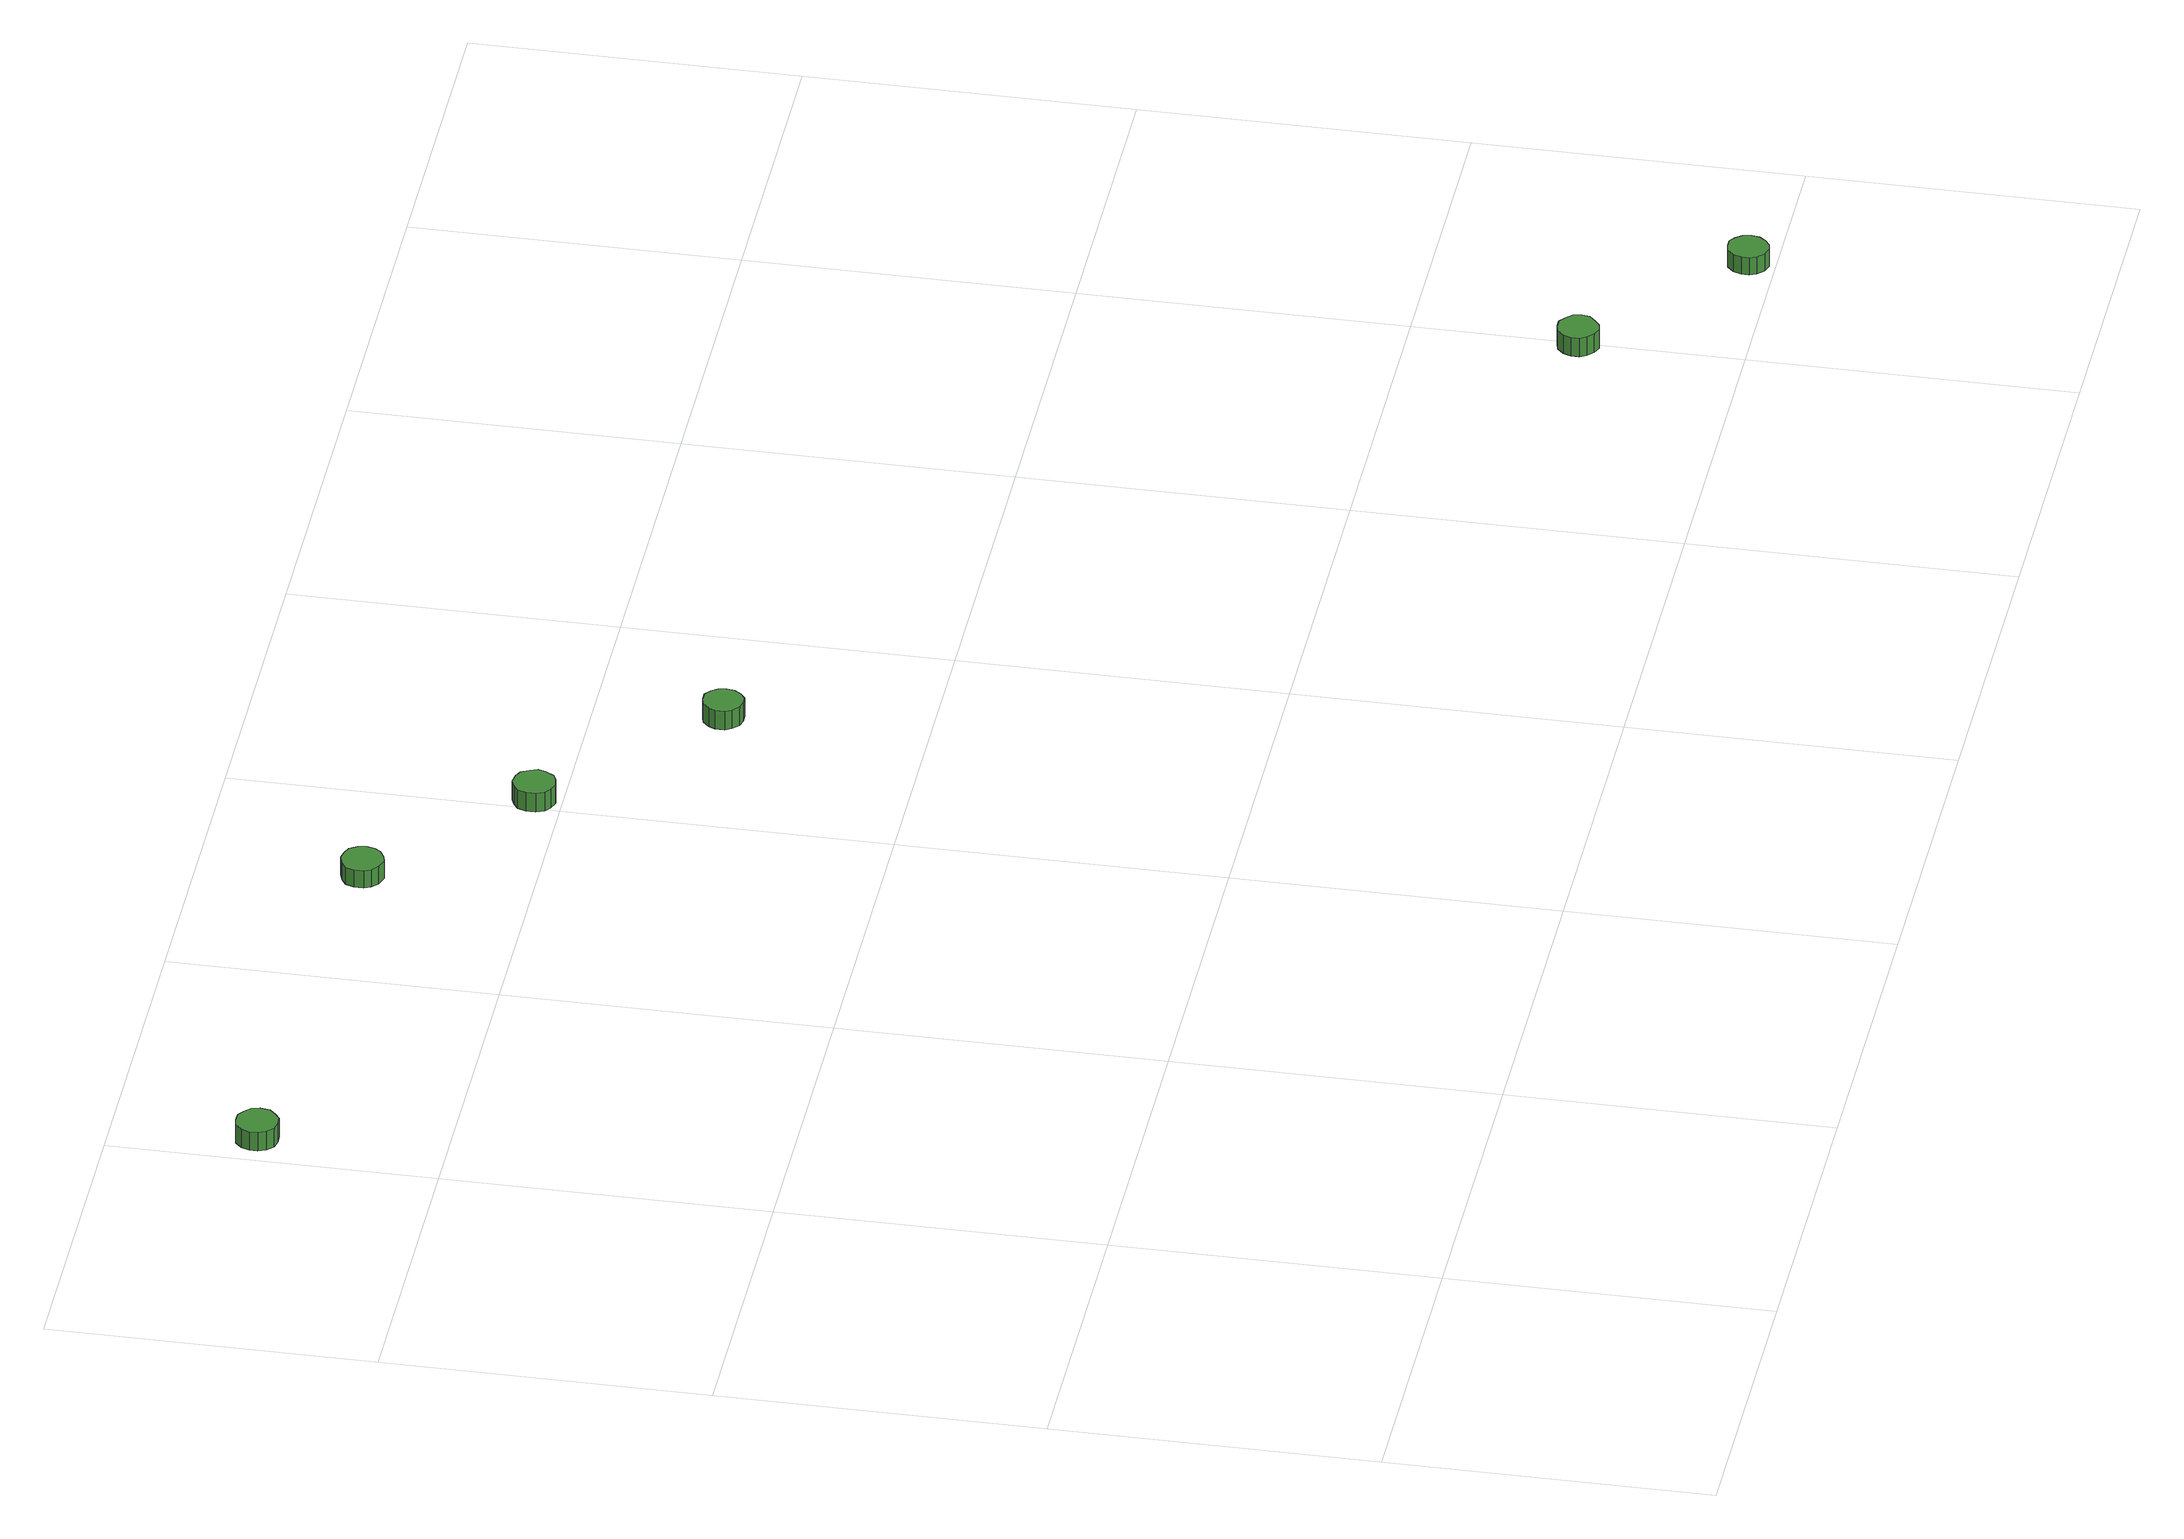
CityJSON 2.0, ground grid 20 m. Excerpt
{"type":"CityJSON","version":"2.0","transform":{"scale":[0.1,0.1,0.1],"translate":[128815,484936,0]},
"CityObjects":{
"tree1":{"type":"SolitaryVegetationObject","attributes":{"function":"something"},"geometry":[{"type":"MultiSurface","lod":"1","boundaries":[[[0,1,2,3,4,5,6,7,8,9,10,11,12,13,14]],[[15,16,17,18,19,20,21,22,23,24,25,26,27,28,29]],[[0,29,28,1]],[[1,28,27,2]],[[2,27,26,3]],[[3,26,25,4]],[[4,25,24,5]],[[5,24,23,6]],[[6,23,22,7]],[[7,22,21,8]],[[8,21,20,9]],[[9,20,19,10]],[[10,19,18,11]],[[11,18,17,12]],[[12,17,16,13]],[[13,16,15,14]],[[14,15,29,0]]]}]},
"tree2":{"type":"SolitaryVegetationObject","attributes":{"function":"something"},"geometry":[{"type":"MultiSurface","lod":"1","boundaries":[[[30,31,32,33,34,35,36,37,38,39,40,41,42,43,44]],[[45,46,47,48,49,50,51,52,53,54,55,56,57,58,59]],[[30,59,58,31]],[[31,58,57,32]],[[32,57,56,33]],[[33,56,55,34]],[[34,55,54,35]],[[35,54,53,36]],[[36,53,52,37]],[[37,52,51,38]],[[38,51,50,39]],[[39,50,49,40]],[[40,49,48,41]],[[41,48,47,42]],[[42,47,46,43]],[[43,46,45,44]],[[44,45,59,30]]]}]},
"tree3":{"type":"SolitaryVegetationObject","attributes":{"function":"something"},"geometry":[{"type":"MultiSurface","lod":"1","boundaries":[[[60,61,62,63,64,65,66,67,68,69,70,71,72,73,74]],[[75,76,77,78,79,80,81,82,83,84,85,86,87,88,89]],[[60,89,88,61]],[[61,88,87,62]],[[62,87,86,63]],[[63,86,85,64]],[[64,85,84,65]],[[65,84,83,66]],[[66,83,82,67]],[[67,82,81,68]],[[68,81,80,69]],[[69,80,79,70]],[[70,79,78,71]],[[71,78,77,72]],[[72,77,76,73]],[[73,76,75,74]],[[74,75,89,60]]]}]},
"tree4":{"type":"SolitaryVegetationObject","attributes":{"function":"something"},"geometry":[{"type":"MultiSurface","lod":"1","boundaries":[[[90,91,92,93,94,95,96,97,98,99,100,101,102,103,104]],[[105,106,107,108,109,110,111,112,113,114,115,116,117,118,119]],[[90,119,118,91]],[[91,118,117,92]],[[92,117,116,93]],[[93,116,115,94]],[[94,115,114,95]],[[95,114,113,96]],[[96,113,112,97]],[[97,112,111,98]],[[98,111,110,99]],[[99,110,109,100]],[[100,109,108,101]],[[101,108,107,102]],[[102,107,106,103]],[[103,106,105,104]],[[104,105,119,90]]]}]},
"tree5":{"type":"SolitaryVegetationObject","attributes":{"function":"something"},"geometry":[{"type":"MultiSurface","lod":"1","boundaries":[[[120,121,122,123,124,125,126,127,128,129,130,131,132,133,134]],[[135,136,137,138,139,140,141,142,143,144,145,146,147,148,149]],[[120,149,148,121]],[[121,148,147,122]],[[122,147,146,123]],[[123,146,145,124]],[[124,145,144,125]],[[125,144,143,126]],[[126,143,142,127]],[[127,142,141,128]],[[128,141,140,129]],[[129,140,139,130]],[[130,139,138,131]],[[131,138,137,132]],[[132,137,136,133]],[[133,136,135,134]],[[134,135,149,120]]]}]},
"tree6":{"type":"SolitaryVegetationObject","attributes":{"function":"something"},"geometry":[{"type":"MultiSurface","lod":"1","boundaries":[[[150,151,152,153,154,155,156,157,158,159,160,161,162,163,164]],[[165,166,167,168,169,170,171,172,173,174,175,176,177,178,179]],[[150,179,178,151]],[[151,178,177,152]],[[152,177,176,153]],[[153,176,175,154]],[[154,175,174,155]],[[155,174,173,156]],[[156,173,172,157]],[[157,172,171,158]],[[158,171,170,159]],[[159,170,169,160]],[[160,169,168,161]],[[161,168,167,162]],[[162,167,166,163]],[[163,166,165,164]],[[164,165,179,150]]]}]}
},
"vertices":[
[35,713,17],[34,718,17],[30,722,17],[26,725,17],[20,725,17],[15,724,17],[11,720,17],[9,715,17],[9,710,17],[11,705,17],[15,701,17],[20,700,17],[26,700,17],[30,703,17],[34,707,17],[34,707,4],[30,703,4],[26,700,4],[20,700,4],[15,701,4],[11,705,4],[9,710,4],[9,715,4],[11,720,4],[15,724,4],[20,725,4],[26,725,4],[30,722,4],[34,718,4],[35,713,4],
[325,702,15],[324,707,15],[321,712,15],[316,714,15],[311,715,15],[305,713,15],[301,710,15],[299,705,15],[299,699,15],[301,695,15],[305,691,15],[311,689,15],[316,690,15],[321,693,15],[324,697,15],[324,697,3],[321,693,3],[316,690,3],[311,689,3],[305,691,3],[301,695,3],[299,699,3],[299,705,3],[301,710,3],[305,713,3],[311,715,3],[316,714,3],[321,712,3],[324,707,3],[325,702,3],
[423,617,16],[421,622,16],[418,627,16],[414,629,16],[408,630,16],[403,628,16],[399,625,16],[397,620,16],[397,614,16],[399,609,16],[403,606,16],[408,604,16],[414,605,16],[418,607,16],[421,612,16],[421,612,3],[418,607,3],[414,605,3],[408,604,3],[403,606,3],[399,609,3],[397,614,3],[397,620,3],[399,625,3],[403,628,3],[408,630,3],[414,629,3],[418,627,3],[421,622,3],[423,617,3],
[526,523,17],[525,528,17],[522,532,17],[518,535,17],[513,535,17],[508,534,17],[504,530,17],[502,526,17],[502,520,17],[504,516,17],[508,512,17],[513,511,17],[518,511,17],[522,514,17],[525,518,17],[525,518,4],[522,514,4],[518,511,4],[513,511,4],[508,512,4],[504,516,4],[502,520,4],[502,526,4],[504,530,4],[508,534,4],[513,535,4],[518,535,4],[522,532,4],[525,528,4],[526,523,4],
[1007,99,19],[1006,104,19],[1002,108,19],[998,111,19],[993,111,19],[988,110,19],[984,106,19],[982,101,19],[982,96,19],[984,92,19],[988,88,19],[993,86,19],[998,87,19],[1002,90,19],[1006,94,19],[1006,94,6],[1002,90,6],[998,87,6],[993,86,6],[988,88,6],[984,92,6],[982,96,6],[982,101,6],[984,106,6],[988,110,6],[993,111,6],[998,111,6],[1002,108,6],[1006,104,6],[1007,99,6],
[1104,15,22],[1103,20,22],[1100,24,22],[1096,27,22],[1091,27,22],[1086,26,22],[1082,22,22],[1080,17,22],[1080,12,22],[1082,8,22],[1086,4,22],[1091,2,22],[1096,3,22],[1100,6,22],[1103,10,22],[1103,10,10],[1100,6,10],[1096,3,10],[1091,2,10],[1086,4,10],[1082,8,10],[1080,12,10],[1080,17,10],[1082,22,10],[1086,26,10],[1091,27,10],[1096,27,10],[1100,24,10],[1103,20,10],[1104,15,10]
]}
